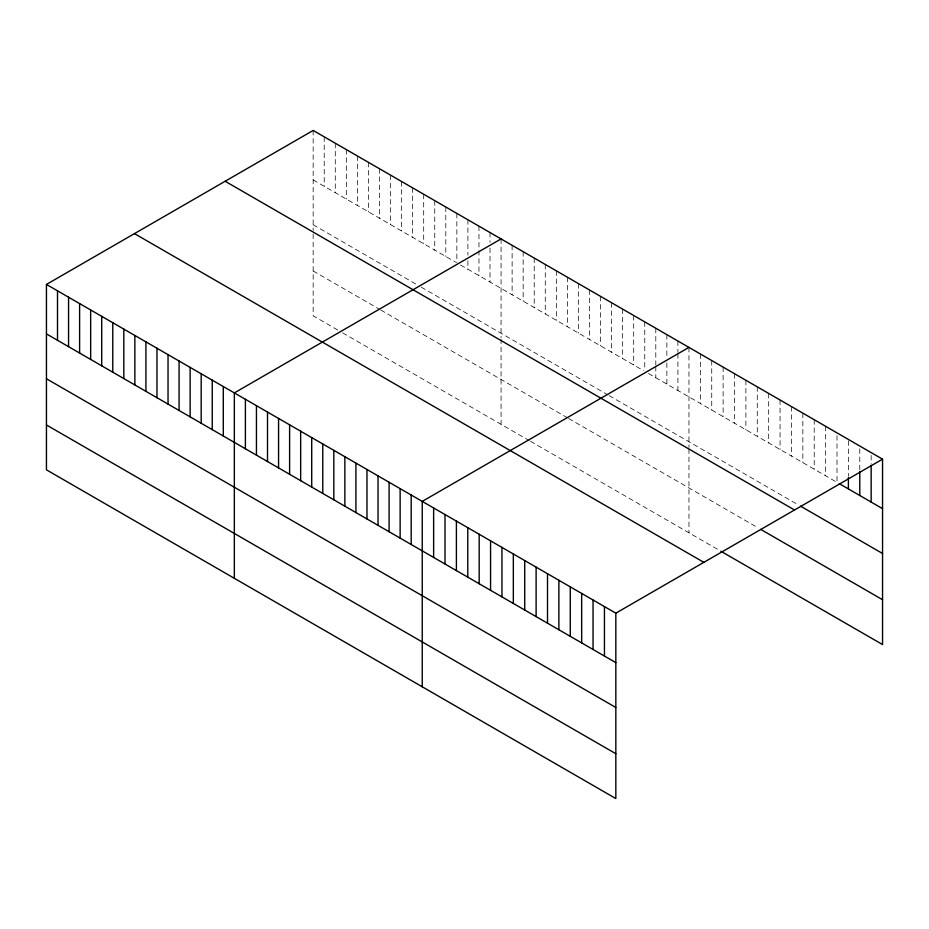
<?xml version="1.0" encoding="UTF-8"?>
<svg xmlns="http://www.w3.org/2000/svg" width="929" height="929" viewBox="0 0 929 929"><rect width="100%" height="100%" fill="white"/><g stroke="black" fill="none" stroke-linecap="round" stroke-linejoin="round"><path stroke-width="0.7" stroke-dasharray="4.64 3.48" d="M313.166 130.443L313.166 230.555M313.166 179.924L455.628 262.164M460.54 264.997L643.518 370.648M648.43 373.481L836.994 482.348L836.994 432.879M313.166 224.772L416.331 284.332M421.243 287.166L607.903 394.941M609.134 395.649L798.278 504.853M313.166 270.989L379.485 309.276M380.716 309.984L567.387 417.748M568.606 418.468L757.286 527.393M337.726 330.016L313.166 315.837L313.166 231.995M342.638 332.861L529.309 440.625M530.54 441.333L719.708 550.549M871.158 455.419L871.158 463.908M859.778 448.846L859.778 470.051M848.386 440.857L848.386 476.205M825.614 426.295L825.614 475.776M814.222 419.722L814.222 469.203M802.842 413.15L802.842 462.63M791.45 406.577L791.45 456.058M780.058 400.004L780.058 449.473M768.678 393.431L768.678 442.901M757.286 386.847L757.286 436.328M745.894 380.275L745.894 429.755M734.514 373.702L734.514 423.183M723.122 367.129L723.122 416.61M711.742 360.557L711.742 410.026M700.35 353.984L700.35 403.453M688.958 347.4L688.958 447.511M688.958 448.951L688.958 532.805M677.903 341.024L677.903 352.335M677.903 353.74L677.903 390.505M666.859 334.637L666.859 357.259M666.859 362.914L666.859 384.118M655.804 328.262L655.804 365.016M655.804 366.432L655.804 377.743M644.749 321.875L644.749 369.939M633.694 315.5L633.694 364.969M622.639 309.113L622.639 358.594M611.596 302.738L611.596 352.207M600.54 296.351L600.54 345.832M589.485 289.976L589.485 339.445M578.43 283.589L578.43 333.07M567.387 277.214L567.387 326.683M556.332 270.827L556.332 320.308M545.277 264.451L545.277 313.921M534.221 258.065L534.221 307.545M523.166 251.689L523.166 301.159M512.123 245.302L512.123 294.783M501.068 238.927L501.068 337.587M501.068 339.027L501.068 424.321M490.013 232.54L490.013 242.434M490.013 248.089L490.013 282.021M478.958 226.165L478.958 275.634M467.902 219.778L467.902 255.115M467.902 260.77L467.902 269.259M456.859 213.403L456.859 262.872M445.804 207.016L445.804 256.497M434.749 200.641L434.749 250.11M423.694 194.254L423.694 243.735M412.639 187.879L412.639 237.348M401.595 181.492L401.595 230.973M390.54 175.117L390.54 224.586M379.485 168.73L379.485 218.21M368.43 162.354L368.43 211.824M357.386 155.967L357.386 205.448M346.331 149.592L346.331 199.061M335.276 143.205L335.276 192.686M324.221 136.83L324.221 186.299"/><path stroke-width="1.39" d="M46.45 284.437L615.834 613.163L615.834 798.557L46.45 469.83L46.45 284.437L313.166 130.443L882.55 459.17L882.55 644.563L720.846 551.211M501.068 238.927L234.34 392.909L234.34 578.314M688.958 347.4L422.242 501.393L422.242 686.786M615.834 613.163L882.55 459.17M839.282 483.661L882.55 508.651M800.554 506.166L882.55 553.498M225.155 181.26L794.527 509.986M760.7 529.367L882.55 599.716M134.473 233.62L703.845 562.347M46.45 333.906L615.834 662.632M46.45 378.765L615.834 707.492M46.45 424.971L615.834 753.709M871.158 465.324L871.158 502.078M859.778 471.467L859.778 495.494M848.386 477.611L848.386 488.921M604.442 606.591L604.442 656.06M593.05 600.006L593.05 649.487M581.67 593.434L581.67 642.914M570.278 586.861L570.278 636.342M558.886 580.288L558.886 629.769M547.506 573.716L547.506 623.185M536.114 567.143L536.114 616.612M524.734 560.57L524.734 610.039M513.342 553.986L513.342 603.467M501.95 547.413L501.95 596.894M490.57 540.841L490.57 590.321M479.178 534.268L479.178 583.749M467.786 527.695L467.786 577.164M456.406 521.123L456.406 570.592M445.014 514.538L445.014 564.019M433.634 507.966L433.634 557.446M411.187 495.018L411.187 544.487M400.132 488.631L400.132 538.112M389.088 482.256L389.088 531.725M378.033 475.869L378.033 525.349M366.978 469.482L366.978 518.963M355.923 463.106L355.923 512.587M344.868 456.72L344.868 506.2M333.825 450.344L333.825 499.825M322.769 443.957L322.769 493.438M311.714 437.582L311.714 487.063M300.659 431.195L300.659 480.676M289.604 424.82L289.604 474.301M278.561 418.433L278.561 467.914M267.506 412.058L267.506 461.539M256.45 405.671L256.45 455.152M245.395 399.296L245.395 448.777M223.297 386.534L223.297 436.003M212.242 380.147L212.242 429.628M201.187 373.772L201.187 423.241M190.131 367.385L190.131 416.866M179.076 361.009L179.076 410.479M168.033 354.623L168.033 404.103M156.978 348.247L156.978 397.717M145.923 341.86L145.923 391.341M134.868 335.485L134.868 384.954M123.824 329.098L123.824 378.579M112.769 322.723L112.769 372.192M101.714 316.336L101.714 365.817M90.659 309.961L90.659 359.43M79.604 303.574L79.604 353.055M68.56 297.199L68.56 346.668M57.505 290.812L57.505 340.293"/></g></svg>
